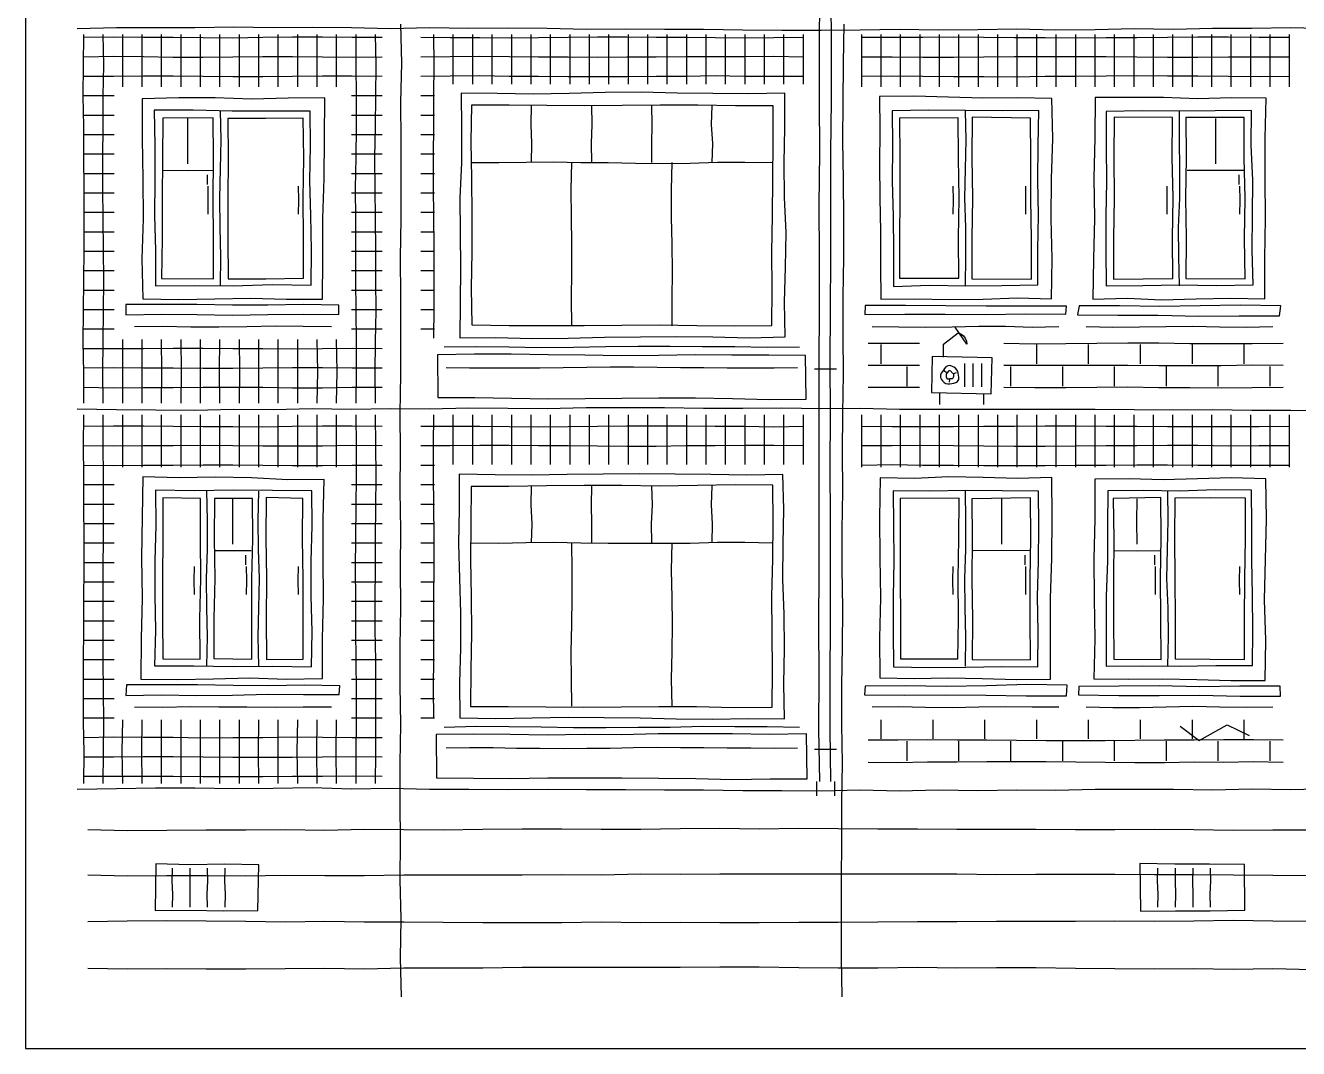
# Model space of a CAD drawing. Header units: millimetres. Extents: x 0 to 345, y 0 to 655.
# Drawn here: x 180 to 278.2, y 335 to 413.9 of the extents above; entities that cross this region are included whole.
import ezdxf

# ---------------------------------------------------------------- set-up
doc = ezdxf.new("R2010")
doc.units = ezdxf.units.MM
for name, color, linetype, true_color in [('01_KARKAS', 1, 'Continuous', 0xd62728), ('02_PROYOMY', 5, 'Continuous', 0x1f5fd6), ('03_BALKONY', 3, 'Continuous', 0x2ca02c), ('04_KLADKA', 32, 'Continuous', 0x8c5a2b), ('05_KONDICIONERY', 6, 'Continuous', 0xc512c5), ('06_VODOSTOK', 4, 'Continuous', 0x0f9aa0), ('07_TSEKOL', 30, 'Continuous', 0xe68a00)]:
    doc.layers.add(name, color=color, linetype=linetype, true_color=true_color)

msp = doc.modelspace()

# ---------------------------------------------------------------- linework, layer by layer
at = {"layer": '01_KARKAS'}
for points in [[(180, 416.509), (180, 413.491), (180, 410.472), (180, 407.453), (180, 404.434), (180, 401.415), (180, 398.396), (180, 395.377), (180, 392.358), (180, 389.34), (180, 386.321), (180, 383.302), (180, 380.283), (180, 377.264), (180, 374.245), (180, 371.226), (180, 368.208), (180, 365.189), (180, 362.17), (180, 359.151), (180, 356.132), (180, 353.113), (180, 350.094), (180, 347.075), (180, 344.057), (180, 341.038), (180, 338.019), (180, 335)], [(184, 413.667), (187.019, 413.75), (190.038, 413.757), (193.058, 413.765), (196.077, 413.804), (199.096, 413.748), (202.115, 413.766), (205.135, 413.752), (208.154, 413.687), (211.173, 413.758), (214.192, 413.689), (217.212, 413.726), (220.231, 413.701), (223.25, 413.629), (226.269, 413.642), (229.288, 413.633), (232.308, 413.626), (235.327, 413.571), (238.346, 413.555), (241.365, 413.55), (244.385, 413.563), (247.404, 413.621), (250.423, 413.571), (253.442, 413.599), (256.462, 413.641), (259.481, 413.57), (262.5, 413.606), (265.519, 413.675), (268.538, 413.633), (271.558, 413.69), (274.577, 413.707), (277.596, 413.742), (280.615, 413.671)], [(209, 339), (208.926, 342), (208.969, 345), (208.912, 348), (208.918, 351), (208.901, 354), (208.912, 357), (208.952, 360), (208.907, 363), (208.9, 366), (208.943, 369), (208.93, 372), (208.946, 375), (208.895, 378), (208.93, 381), (208.89, 384), (208.96, 387), (208.948, 390), (208.94, 393), (208.938, 396), (208.976, 399), (208.967, 402), (208.979, 405), (208.957, 408), (209.017, 411), (208.955, 414)], [(243, 339), (242.945, 342), (242.948, 345), (242.947, 348), (242.974, 351), (242.962, 354), (243.019, 357), (242.973, 360), (242.955, 363), (243.012, 366), (243.054, 369), (242.991, 372), (242.985, 375), (243.052, 378), (243.018, 381), (243.043, 384), (243.084, 387), (243.072, 390), (243.06, 393), (243.123, 396), (243.108, 399), (243.1, 402), (243.047, 405), (243.068, 408), (243.081, 411), (243.133, 414)], [(184, 384.333), (187.019, 384.302), (190.038, 384.27), (193.058, 384.245), (196.077, 384.327), (199.096, 384.293), (202.115, 384.362), (205.135, 384.319), (208.154, 384.379), (211.173, 384.346), (214.192, 384.408), (217.212, 384.383), (220.231, 384.374), (223.25, 384.456), (226.269, 384.449), (229.288, 384.438), (232.308, 384.405), (235.327, 384.404), (238.346, 384.411), (241.365, 384.366), (244.385, 384.397), (247.404, 384.326), (250.423, 384.315), (253.442, 384.312), (256.462, 384.316), (259.481, 384.309), (262.5, 384.306), (265.519, 384.279), (268.538, 384.254), (271.558, 384.288), (274.577, 384.249), (277.596, 384.242), (280.615, 384.215)], [(184, 355), (187.019, 355.069), (190.038, 355.119), (193.058, 355.104), (196.077, 355.064), (199.096, 355.093), (202.115, 355.125), (205.135, 355.032), (208.154, 355.076), (211.173, 355.004), (214.192, 355.001), (217.212, 354.971), (220.231, 354.999), (223.25, 354.991), (226.269, 354.981), (229.288, 354.955), (232.308, 354.943), (235.327, 354.893), (238.346, 354.893), (241.365, 354.875), (244.385, 354.956), (247.404, 354.87), (250.423, 354.948), (253.442, 354.909), (256.462, 354.965), (259.481, 354.936), (262.5, 354.999), (265.519, 354.994), (268.538, 355.013), (271.558, 354.959), (274.577, 355.037), (277.596, 354.989), (280.615, 355.06)], [(180, 335), (183, 335), (186, 335), (189, 335), (192, 335), (195, 335), (198, 335), (201, 335), (204, 335), (207, 335), (210, 335), (213, 335), (216, 335), (219, 335), (222, 335), (225, 335), (228, 335), (231, 335), (234, 335), (237, 335), (240, 335), (243, 335), (246, 335), (249, 335), (252, 335), (255, 335), (258, 335), (261, 335), (264, 335), (267, 335), (270, 335), (273, 335), (276, 335), (279, 335)]]:
    msp.add_lwpolyline(points, dxfattribs=at)
at = {"layer": '02_PROYOMY'}
for points in [[(189.011, 408.255), (188.99, 405.168), (189.057, 402.082), (189.09, 398.996), (188.979, 395.909), (189.058, 392.823)], [(203.083, 408.334), (200.269, 408.307), (197.455, 408.224), (194.64, 408.34), (191.825, 408.318), (189.011, 408.255)], [(202.901, 392.793), (202.939, 395.901), (202.924, 399.01), (203.045, 402.117), (203.065, 405.226), (203.083, 408.334)], [(259.172, 408.269), (256.51, 408.338), (253.846, 408.298), (251.184, 408.384), (248.522, 408.448), (245.859, 408.439)], [(245.859, 408.439), (245.898, 405.832), (245.864, 403.224), (245.886, 400.617), (245.959, 398.01), (245.937, 395.402), (245.969, 392.795)], [(259.141, 392.82), (259.179, 395.91), (259.105, 399), (259.134, 402.09), (259.241, 405.18), (259.172, 408.269)], [(262.497, 408.346), (262.472, 405.237), (262.394, 402.128), (262.45, 399.018), (262.385, 395.909), (262.327, 392.8)], [(275.68, 408.311), (273.044, 408.329), (270.407, 408.257), (267.77, 408.364), (265.134, 408.36), (262.497, 408.346)], [(275.587, 392.833), (275.599, 395.928), (275.654, 399.024), (275.615, 402.12), (275.603, 405.216), (275.68, 408.311)], [(201.946, 407.31), (198.94, 407.297), (195.934, 407.31), (192.929, 407.371), (189.924, 407.366)], [(189.924, 407.366), (189.968, 404.661), (189.974, 401.955), (189.952, 399.249), (190.027, 396.544), (190.021, 393.839)], [(190.592, 406.754), (190.567, 403.661), (190.538, 400.567), (190.555, 397.474), (190.5, 394.381)], [(194.484, 406.777), (190.592, 406.754)], [(192.52, 403.243), (192.529, 404.988), (192.52, 406.733)], [(194.515, 394.359), (194.51, 397.463), (194.486, 400.568), (194.515, 403.672), (194.484, 406.777)], [(195.04, 393.833), (195.066, 396.083), (195.022, 398.333), (194.996, 400.583), (195.033, 402.833), (195.105, 405.083), (195.04, 407.333)], [(195.62, 406.733), (195.637, 403.645), (195.6, 400.556), (195.617, 397.467), (195.625, 394.378)], [(201.43, 406.764), (198.525, 406.745), (195.62, 406.733)], [(201.447, 394.418), (201.452, 397.504), (201.407, 400.591), (201.468, 403.678), (201.43, 406.764)], [(202.043, 393.89), (202.062, 396.574), (202.004, 399.258), (201.937, 401.941), (201.995, 404.626), (201.946, 407.31)], [(246.848, 407.33), (246.865, 404.622), (246.841, 401.913), (246.925, 399.204), (246.943, 396.496), (246.959, 393.787)], [(258.161, 407.351), (255.333, 407.328), (252.504, 407.363), (249.676, 407.371), (246.848, 407.33)], [(247.421, 406.768), (247.431, 403.678), (247.428, 400.588), (247.4, 397.498), (247.422, 394.408)], [(251.945, 406.775), (247.421, 406.768)], [(251.999, 394.426), (251.966, 397.513), (252.014, 400.6), (251.96, 403.687), (251.945, 406.775)], [(252.5, 393.833), (252.533, 396.083), (252.521, 398.333), (252.442, 400.583), (252.5, 402.833), (252.545, 405.083), (252.5, 407.333)], [(253.011, 406.832), (252.997, 403.716), (253.042, 400.599), (252.982, 397.483), (252.993, 394.366)], [(257.523, 406.761), (253.011, 406.832)], [(257.603, 394.33), (257.602, 397.438), (257.532, 400.545), (257.545, 403.653), (257.523, 406.761)], [(258.079, 393.911), (258.09, 396.599), (258.136, 399.287), (258.092, 401.975), (258.106, 404.663), (258.161, 407.351)], [(263.34, 407.274), (263.354, 404.587), (263.39, 401.9), (263.337, 399.213), (263.33, 396.526), (263.347, 393.839)], [(274.565, 407.363), (271.759, 407.327), (268.953, 407.304), (266.146, 407.336), (263.34, 407.274)], [(263.974, 406.839), (263.946, 403.716), (263.971, 400.592), (263.928, 397.468), (263.915, 394.344)], [(268.477, 406.821), (263.974, 406.839)], [(268.492, 394.404), (268.481, 397.508), (268.523, 400.613), (268.442, 403.717), (268.477, 406.821)], [(269, 393.833), (268.962, 396.083), (268.933, 398.333), (269.025, 400.583), (269.034, 402.833), (269.002, 405.083), (269, 407.333)], [(269.497, 406.819), (269.517, 403.71), (269.466, 400.601), (269.535, 397.492), (269.499, 394.383)], [(273.998, 406.816), (269.497, 406.819)], [(271.8, 403.243), (271.8, 404.988), (271.8, 406.733)], [(274.075, 394.358), (274.032, 397.473), (274.079, 400.588), (274.006, 403.702), (273.998, 406.816)], [(274.68, 393.905), (274.607, 396.596), (274.637, 399.288), (274.652, 401.98), (274.546, 404.671), (274.565, 407.363)], [(190.6, 402.743), (192.52, 402.736), (194.44, 402.743)], [(269.6, 402.743), (271.8, 402.74), (274, 402.743)], [(194.04, 401.643), (194.04, 402.393)], [(273.6, 401.643), (273.6, 402.393)], [(194.09, 399.343), (194.102, 400.428), (194.09, 401.513)], [(201.05, 399.343), (201.072, 400.428), (201.05, 401.513)], [(251.55, 399.343), (251.587, 400.428), (251.55, 401.513)], [(257.15, 399.343), (257.148, 400.428), (257.15, 401.513)], [(268.05, 399.343), (268.053, 400.428), (268.05, 401.513)], [(273.65, 399.343), (273.678, 400.428), (273.65, 401.513)], [(190.021, 393.839), (193.027, 393.852), (196.032, 393.82), (199.037, 393.924), (202.043, 393.89)], [(190.5, 394.381), (194.515, 394.359)], [(195.625, 394.378), (198.536, 394.369), (201.447, 394.418)], [(246.959, 393.787), (249.739, 393.869), (252.519, 393.83), (255.3, 393.846), (258.079, 393.911)], [(247.422, 394.408), (251.999, 394.426)], [(252.993, 394.366), (257.603, 394.33)], [(263.347, 393.839), (266.18, 393.856), (269.013, 393.91), (271.847, 393.864), (274.68, 393.905)], [(263.915, 394.344), (268.492, 394.404)], [(269.499, 394.383), (274.075, 394.358)], [(189.058, 392.823), (191.826, 392.774), (194.595, 392.815), (197.364, 392.885), (200.132, 392.796), (202.901, 392.793)], [(245.969, 392.795), (248.604, 392.824), (251.238, 392.771), (253.872, 392.791), (256.506, 392.893), (259.141, 392.82)], [(262.327, 392.8), (264.979, 392.869), (267.631, 392.756), (270.283, 392.816), (272.935, 392.877), (275.587, 392.833)], [(187.744, 392.383), (187.741, 391.601)], [(204.172, 392.348), (201.434, 392.383), (198.696, 392.337), (195.958, 392.329), (193.22, 392.382), (190.482, 392.394), (187.744, 392.383)], [(204.178, 391.615), (204.172, 392.348)], [(244.761, 392.299), (244.73, 391.621)], [(260.305, 392.268), (257.196, 392.272), (254.087, 392.256), (250.978, 392.294), (247.869, 392.31), (244.761, 392.299)], [(260.253, 391.64), (260.305, 392.268)], [(261.27, 392.283), (261.135, 391.579)], [(276.824, 392.291), (273.713, 392.33), (270.602, 392.293), (267.491, 392.24), (264.381, 392.284), (261.27, 392.283)], [(276.733, 391.522), (276.824, 392.291)], [(187.741, 391.601), (190.481, 391.642), (193.22, 391.627), (195.96, 391.566), (198.699, 391.609), (201.439, 391.636), (204.178, 391.615)], [(244.73, 391.621), (247.834, 391.642), (250.939, 391.63), (254.043, 391.615), (257.148, 391.667), (260.253, 391.64)], [(261.135, 391.579), (264.255, 391.568), (267.374, 391.576), (270.494, 391.501), (273.614, 391.515), (276.733, 391.522)], [(188.4, 390.683), (190.571, 390.728), (192.743, 390.663), (194.914, 390.659), (197.086, 390.698), (199.257, 390.739), (201.429, 390.708), (203.6, 390.683)], [(245.3, 390.683), (247.357, 390.667), (249.414, 390.638), (251.471, 390.662), (253.529, 390.716), (255.586, 390.717), (257.643, 390.652), (259.7, 390.683)], [(261.8, 390.683), (263.857, 390.635), (265.914, 390.666), (267.971, 390.695), (270.029, 390.707), (272.086, 390.667), (274.143, 390.648), (276.2, 390.683)], [(189.054, 379.098), (189.012, 375.979), (188.946, 372.86), (189.006, 369.739), (188.935, 366.621), (188.89, 363.501)], [(203.028, 378.902), (200.232, 378.861), (197.439, 379.019), (194.644, 379.067), (191.848, 379.025), (189.054, 379.098)], [(259.169, 379.055), (256.518, 378.979), (253.866, 379.05), (251.215, 379.093), (248.564, 378.973), (245.912, 379.006)], [(259.064, 363.5), (259.061, 366.611), (259.048, 369.722), (259.172, 372.833), (259.176, 375.944), (259.169, 379.055)], [(275.668, 378.953), (273.03, 379.016), (270.393, 378.936), (267.756, 378.857), (265.118, 378.939), (262.481, 378.923)], [(190.034, 378.062), (190.054, 375.355), (189.966, 372.648), (189.981, 369.942), (190.024, 367.235), (189.956, 364.528)], [(202.075, 378.027), (199.065, 378.041), (196.055, 378.061), (193.044, 378.019), (190.034, 378.062)], [(202.908, 363.535), (202.919, 366.609), (202.998, 369.682), (202.974, 372.755), (202.957, 375.829), (203.028, 378.902)], [(245.912, 379.006), (245.868, 375.922), (245.899, 372.839), (245.938, 369.755), (245.881, 366.672), (245.907, 363.588)], [(262.481, 378.923), (262.476, 375.842), (262.41, 372.762), (262.424, 369.681), (262.485, 366.6), (262.412, 363.52)], [(274.559, 378.08), (271.789, 378.083), (269.018, 378), (266.248, 378.053), (263.477, 378.018)], [(274.649, 364.554), (274.659, 367.26), (274.65, 369.965), (274.575, 372.669), (274.582, 375.375), (274.559, 378.08)], [(275.621, 363.393), (275.673, 366.505), (275.576, 369.617), (275.643, 372.729), (275.727, 375.841), (275.668, 378.953)], [(190.591, 377.488), (190.603, 374.383), (190.578, 371.277), (190.56, 368.172), (190.586, 365.066)], [(193.499, 377.426), (190.591, 377.488)], [(193.479, 365.045), (193.459, 368.14), (193.528, 371.235), (193.495, 374.331), (193.499, 377.426)], [(194, 364.5), (194.048, 366.75), (193.981, 369), (193.962, 371.25), (194.029, 373.5), (194.041, 375.75), (194, 378)], [(194.576, 377.418), (194.543, 374.337), (194.595, 371.256), (194.525, 368.175), (194.536, 365.094)], [(197.499, 377.417), (194.576, 377.418)], [(196, 373.91), (195.984, 375.655), (196, 377.4)], [(197.469, 365.029), (197.471, 368.126), (197.465, 371.223), (197.533, 374.32), (197.499, 377.417)], [(198, 364.5), (197.939, 366.75), (198.004, 369), (198.061, 371.25), (197.979, 373.5), (197.936, 375.75), (198, 378)], [(198.57, 377.493), (198.551, 374.368), (198.59, 371.244), (198.577, 368.119), (198.588, 364.994)], [(201.398, 377.413), (198.57, 377.493)], [(201.415, 365.044), (201.418, 368.137), (201.422, 371.229), (201.379, 374.321), (201.398, 377.413)], [(202.069, 364.452), (202.124, 367.167), (202.047, 369.882), (202.037, 372.597), (202.109, 375.312), (202.075, 378.027)], [(246.917, 378.023), (246.938, 375.305), (246.982, 372.587), (246.916, 369.868), (246.923, 367.15), (246.956, 364.431)], [(258.13, 377.997), (255.327, 378.012), (252.524, 378.029), (249.72, 377.987), (246.917, 378.023)], [(252.002, 377.441), (247.452, 377.436)], [(247.452, 377.436), (247.455, 374.342), (247.461, 371.248), (247.493, 368.153), (247.484, 365.059)], [(251.914, 365.047), (251.958, 368.146), (251.936, 371.244), (251.995, 374.343), (252.002, 377.441)], [(252.5, 364.5), (252.537, 366.75), (252.466, 369), (252.439, 371.25), (252.539, 373.5), (252.538, 375.75), (252.5, 378)], [(252.999, 377.393), (253.021, 374.295), (252.979, 371.196), (253.032, 368.098), (253.017, 364.999)], [(257.506, 377.484), (252.999, 377.393)], [(255.3, 373.91), (255.311, 375.655), (255.3, 377.4)], [(257.524, 364.99), (257.503, 368.114), (257.503, 371.237), (257.547, 374.361), (257.506, 377.484)], [(258.082, 364.433), (258.105, 367.146), (258.068, 369.858), (258.146, 372.571), (258.158, 375.284), (258.13, 377.997)], [(263.477, 378.018), (263.465, 375.311), (263.444, 372.606), (263.357, 369.9), (263.355, 367.194), (263.34, 364.488)], [(267.569, 377.505), (263.898, 377.422)], [(263.898, 377.422), (263.932, 374.322), (263.915, 371.221), (263.911, 368.121), (263.935, 365.02)], [(265.752, 373.91), (265.73, 375.655), (265.752, 377.4)], [(267.592, 365.012), (267.577, 368.135), (267.554, 371.258), (267.597, 374.381), (267.569, 377.505)], [(268.104, 364.5), (268.157, 366.75), (268.126, 369), (268.042, 371.25), (268.072, 373.5), (268.134, 375.75), (268.104, 378)], [(268.651, 377.463), (268.625, 374.363), (268.659, 371.263), (268.667, 368.164), (268.671, 365.064)], [(274.089, 377.457), (271.37, 377.468), (268.651, 377.463)], [(274.033, 365.008), (274.024, 368.121), (274.036, 371.233), (274.104, 374.345), (274.089, 377.457)], [(194.6, 373.41), (197.4, 373.41)], [(253.1, 373.41), (255.3, 373.442), (257.5, 373.41)], [(264, 373.41), (265.752, 373.4), (267.504, 373.41)], [(193.05, 370.01), (193.021, 371.095), (193.05, 372.18)], [(197, 372.31), (197, 373.06)], [(197.05, 370.01), (197.081, 371.095), (197.05, 372.18)], [(201.05, 370.01), (201.036, 371.095), (201.05, 372.18)], [(251.55, 370.01), (251.516, 371.095), (251.55, 372.18)], [(257.1, 372.31), (257.1, 373.06)], [(257.15, 370.01), (257.163, 371.095), (257.15, 372.18)], [(267.104, 372.31), (267.104, 373.06)], [(267.154, 370.01), (267.156, 371.095), (267.154, 372.18)], [(273.65, 370.01), (273.634, 371.095), (273.65, 372.18)], [(189.956, 364.528), (192.984, 364.53), (196.012, 364.471), (199.041, 364.5), (202.069, 364.452)], [(190.586, 365.066), (193.479, 365.045)], [(194.536, 365.094), (197.469, 365.029)], [(198.588, 364.994), (201.415, 365.044)], [(246.956, 364.431), (249.737, 364.399), (252.519, 364.427), (255.3, 364.454), (258.082, 364.433)], [(247.484, 365.059), (251.914, 365.047)], [(253.017, 364.999), (257.524, 364.99)], [(263.34, 364.488), (266.168, 364.524), (268.995, 364.482), (271.822, 364.55), (274.649, 364.554)], [(263.935, 365.02), (267.592, 365.012)], [(268.671, 365.064), (271.352, 365.023), (274.033, 365.008)], [(188.89, 363.501), (191.694, 363.452), (194.497, 363.522), (197.301, 363.582), (200.105, 363.488), (202.908, 363.535)], [(245.907, 363.588), (248.538, 363.539), (251.17, 363.599), (253.801, 363.548), (256.432, 363.453), (259.064, 363.5)], [(262.412, 363.52), (265.053, 363.478), (267.696, 363.522), (270.338, 363.461), (272.979, 363.383), (275.621, 363.393)], [(187.794, 363.046), (187.733, 362.242)], [(187.733, 362.242), (190.475, 362.276), (193.218, 362.228), (195.96, 362.257), (198.702, 362.338), (201.444, 362.296), (204.187, 362.316)], [(204.242, 362.986), (201.501, 363.015), (198.76, 362.974), (196.018, 363.006), (193.277, 363.054), (190.536, 363.043), (187.794, 363.046)], [(204.187, 362.316), (204.242, 362.986)], [(244.768, 362.941), (244.707, 362.269)], [(260.348, 363.039), (257.232, 363.07), (254.116, 362.979), (251, 362.935), (247.884, 362.982), (244.768, 362.941)], [(260.297, 362.215), (260.348, 363.039)], [(261.24, 362.932), (261.223, 362.276)], [(276.76, 362.95), (273.656, 362.945), (270.552, 362.893), (267.448, 362.965), (264.344, 362.949), (261.24, 362.932)], [(276.788, 362.183), (276.76, 362.95)], [(188.4, 361.35), (190.571, 361.326), (192.743, 361.369), (194.914, 361.368), (197.086, 361.353), (199.257, 361.33), (201.429, 361.35), (203.6, 361.35)], [(244.707, 362.269), (247.825, 362.244), (250.943, 362.28), (254.061, 362.262), (257.179, 362.209), (260.297, 362.215)], [(245.3, 361.35), (247.357, 361.384), (249.414, 361.336), (251.471, 361.313), (253.529, 361.362), (255.586, 361.383), (257.643, 361.356), (259.7, 361.35)], [(261.223, 362.276), (264.336, 362.242), (267.449, 362.218), (270.562, 362.261), (273.675, 362.188), (276.788, 362.183)], [(261.8, 361.35), (263.857, 361.306), (265.914, 361.314), (267.971, 361.345), (270.029, 361.396), (272.086, 361.346), (274.143, 361.318), (276.2, 361.35)]]:
    msp.add_lwpolyline(points, dxfattribs=at)
at = {"layer": '03_BALKONY'}
for points in [[(213.608, 408.691), (213.63, 405.996), (213.619, 403.302), (213.5, 400.607), (213.526, 397.912), (213.548, 395.217), (213.533, 392.522), (213.495, 389.828)], [(238.576, 408.691), (235.802, 408.625), (233.028, 408.656), (230.253, 408.686), (227.479, 408.765), (224.705, 408.747), (221.931, 408.671), (219.157, 408.617), (216.382, 408.662), (213.608, 408.691)], [(238.6, 389.888), (238.555, 392.574), (238.63, 395.26), (238.668, 397.947), (238.552, 400.633), (238.514, 403.319), (238.578, 406.005), (238.576, 408.691)], [(214.403, 407.773), (214.355, 404.945), (214.401, 402.118), (214.433, 399.29), (214.437, 396.462), (214.384, 393.635), (214.423, 390.807)], [(237.664, 407.702), (234.756, 407.704), (231.849, 407.754), (228.941, 407.76), (226.034, 407.749), (223.126, 407.712), (220.218, 407.729), (217.311, 407.766), (214.403, 407.773)], [(219.04, 403.333), (219.068, 404.8), (219.015, 406.267), (219.04, 407.733)], [(223.68, 403.333), (223.664, 404.8), (223.706, 406.267), (223.68, 407.733)], [(228.32, 403.333), (228.304, 404.8), (228.334, 406.267), (228.32, 407.733)], [(232.96, 403.333), (233.014, 404.8), (232.905, 406.267), (232.96, 407.733)], [(237.567, 390.781), (237.604, 393.601), (237.578, 396.422), (237.612, 399.241), (237.651, 402.061), (237.66, 404.881), (237.664, 407.702)], [(214.4, 403.333), (216.509, 403.344), (218.618, 403.376), (220.727, 403.396), (222.836, 403.348), (224.945, 403.344), (227.055, 403.287), (229.164, 403.27), (231.273, 403.299), (233.382, 403.354), (235.491, 403.359), (237.6, 403.333)], [(222.133, 390.733), (222.109, 392.833), (222.129, 394.933), (222.151, 397.033), (222.105, 399.133), (222.094, 401.233), (222.133, 403.333)], [(229.867, 390.733), (229.867, 392.833), (229.905, 394.933), (229.888, 397.033), (229.836, 399.133), (229.839, 401.233), (229.867, 403.333)], [(214.423, 390.807), (217.316, 390.767), (220.209, 390.767), (223.102, 390.775), (225.995, 390.806), (228.888, 390.821), (231.781, 390.764), (234.674, 390.733), (237.567, 390.781)], [(213.495, 389.828), (216.285, 389.855), (219.074, 389.777), (221.864, 389.796), (224.653, 389.858), (227.442, 389.904), (230.232, 389.917), (233.021, 389.886), (235.811, 389.818), (238.6, 389.888)], [(212.3, 389.133), (214.791, 389.149), (217.282, 389.119), (219.773, 389.064), (222.264, 389.108), (224.755, 389.136), (227.245, 389.164), (229.736, 389.181), (232.227, 389.159), (234.718, 389.138), (237.209, 389.096), (239.7, 389.133)], [(240.166, 388.455), (237.328, 388.485), (234.491, 388.491), (231.653, 388.498), (228.816, 388.443), (225.978, 388.436), (223.141, 388.479), (220.303, 388.51), (217.466, 388.561), (214.628, 388.554), (211.791, 388.514)], [(211.791, 388.514), (211.812, 385.204)], [(240.207, 385.096), (240.166, 388.455)], [(212.45, 387.533), (214.257, 387.512), (216.063, 387.491), (217.87, 387.503), (219.677, 387.496), (221.483, 387.525), (223.29, 387.556), (225.097, 387.586), (226.903, 387.585), (228.71, 387.56), (230.517, 387.53), (232.323, 387.519), (234.13, 387.493), (235.937, 387.499), (237.743, 387.506), (239.55, 387.533)], [(211.812, 385.204), (214.652, 385.216), (217.491, 385.154), (220.33, 385.105), (223.17, 385.139), (226.009, 385.164), (228.849, 385.18), (231.688, 385.18), (234.528, 385.135), (237.367, 385.057), (240.207, 385.096)], [(213.461, 379.299), (213.441, 376.617), (213.395, 373.934), (213.473, 371.251), (213.556, 368.569), (213.541, 365.886), (213.48, 363.203), (213.508, 360.52)], [(238.417, 379.281), (235.644, 379.218), (232.871, 379.268), (230.098, 379.305), (227.326, 379.339), (224.552, 379.297), (221.779, 379.284), (219.006, 379.225), (216.233, 379.239), (213.461, 379.299)], [(238.534, 360.442), (238.499, 363.134), (238.535, 365.825), (238.51, 368.516), (238.416, 371.207), (238.436, 373.899), (238.488, 376.59), (238.417, 379.281)], [(214.366, 378.362), (214.344, 375.532), (214.319, 372.702), (214.37, 369.873), (214.39, 367.043), (214.341, 364.213), (214.32, 361.384)], [(237.639, 378.463), (234.73, 378.473), (231.821, 378.429), (228.912, 378.372), (226.003, 378.419), (223.093, 378.421), (220.184, 378.413), (217.275, 378.36), (214.366, 378.362)], [(219.04, 374), (219.073, 375.467), (219.013, 376.933), (219.04, 378.4)], [(223.68, 374), (223.69, 375.467), (223.668, 376.933), (223.68, 378.4)], [(228.32, 374), (228.284, 375.467), (228.35, 376.933), (228.32, 378.4)], [(232.96, 374), (232.978, 375.467), (232.913, 376.933), (232.96, 378.4)], [(237.58, 361.321), (237.615, 364.178), (237.588, 367.035), (237.575, 369.892), (237.637, 372.749), (237.681, 375.606), (237.639, 378.463)], [(214.4, 374), (216.509, 373.991), (218.618, 374.039), (220.727, 374.046), (222.836, 374.011), (224.945, 373.969), (227.055, 373.971), (229.164, 373.972), (231.273, 373.985), (233.382, 374.047), (235.491, 374.057), (237.6, 374)], [(222.133, 361.4), (222.124, 363.5), (222.096, 365.6), (222.134, 367.7), (222.173, 369.8), (222.171, 371.9), (222.133, 374)], [(229.867, 361.4), (229.821, 363.5), (229.887, 365.6), (229.899, 367.7), (229.868, 369.8), (229.819, 371.9), (229.867, 374)], [(214.32, 361.384), (217.228, 361.379), (220.135, 361.362), (223.043, 361.318), (225.95, 361.357), (228.858, 361.393), (231.765, 361.374), (234.673, 361.315), (237.58, 361.321)], [(213.508, 360.52), (216.289, 360.457), (219.069, 360.507), (221.85, 360.552), (224.631, 360.543), (227.412, 360.499), (230.192, 360.419), (232.973, 360.393), (235.754, 360.449), (238.534, 360.442)], [(212.3, 359.8), (214.791, 359.864), (217.282, 359.831), (219.773, 359.824), (222.264, 359.772), (224.755, 359.773), (227.245, 359.776), (229.736, 359.796), (232.227, 359.855), (234.718, 359.85), (237.209, 359.843), (239.7, 359.8)], [(240.234, 359.262), (237.377, 359.215), (234.52, 359.278), (231.663, 359.273), (228.806, 359.278), (225.949, 359.209), (223.092, 359.216), (220.235, 359.18), (217.378, 359.217), (214.521, 359.246), (211.664, 359.219)], [(211.664, 359.219), (211.702, 355.878)], [(240.288, 355.813), (240.234, 359.262)], [(212.45, 358.2), (214.257, 358.214), (216.063, 358.213), (217.87, 358.169), (219.677, 358.16), (221.483, 358.151), (223.29, 358.156), (225.097, 358.178), (226.903, 358.207), (228.71, 358.243), (230.517, 358.225), (232.323, 358.209), (234.13, 358.196), (235.937, 358.187), (237.743, 358.172), (239.55, 358.2)], [(211.702, 355.878), (214.561, 355.846), (217.419, 355.835), (220.278, 355.883), (223.136, 355.891), (225.995, 355.871), (228.854, 355.852), (231.712, 355.828), (234.57, 355.753), (237.429, 355.812), (240.288, 355.813)]]:
    msp.add_lwpolyline(points, dxfattribs=at)
at = {"layer": '04_KLADKA'}
for points in [[(184.5, 384.783), (184.498, 387.153), (184.458, 389.522), (184.474, 391.892), (184.494, 394.261), (184.519, 396.631), (184.52, 399), (184.528, 401.369), (184.498, 403.739), (184.499, 406.108), (184.456, 408.478), (184.487, 410.847), (184.5, 413.217)], [(184.5, 413), (186.8, 413.038), (189.1, 413.002), (191.4, 413), (193.7, 412.98), (196, 412.968), (198.3, 413.002), (200.6, 413.035), (202.9, 413.036), (205.2, 413), (207.5, 413)], [(186, 384.783), (185.974, 387.153), (185.991, 389.522), (186.022, 391.892), (186.04, 394.261), (186.018, 396.631), (185.988, 399), (185.961, 401.369), (185.964, 403.739), (185.981, 406.108), (186.001, 408.478), (186.038, 410.847), (186, 413.217)], [(187.5, 409.183), (187.5, 413.217)], [(189, 409.183), (189, 413.217)], [(190.5, 409.183), (190.5, 413.217)], [(192, 409.183), (192, 413.217)], [(193.5, 409.183), (193.5, 413.217)], [(195, 409.183), (195, 413.217)], [(196.5, 409.183), (196.5, 413.217)], [(198, 409.183), (198, 413.217)], [(199.5, 409.183), (199.5, 413.217)], [(201, 409.183), (201, 413.217)], [(202.5, 409.183), (202.5, 413.217)], [(204, 409.183), (204, 413.217)], [(205.5, 384.783), (205.53, 387.153), (205.528, 389.522), (205.516, 391.892), (205.487, 394.261), (205.493, 396.631), (205.475, 399), (205.466, 401.369), (205.497, 403.739), (205.528, 406.108), (205.527, 408.478), (205.518, 410.847), (205.5, 413.217)], [(207, 384.783), (206.976, 387.153), (207.006, 389.522), (207.038, 391.892), (207.029, 394.261), (207.019, 396.631), (206.995, 399), (206.962, 401.369), (206.959, 403.739), (207, 406.108), (207.012, 408.478), (207.038, 410.847), (207, 413.217)], [(210.5, 413), (212.769, 412.99), (215.038, 412.982), (217.308, 412.968), (219.577, 412.979), (221.846, 413.017), (224.115, 413.032), (226.385, 413.041), (228.654, 413.011), (230.923, 413.008), (233.192, 412.992), (235.462, 412.967), (237.731, 412.977), (240, 413)], [(211.5, 389.783), (211.516, 392.127), (211.513, 394.47), (211.521, 396.813), (211.496, 399.157), (211.469, 401.5), (211.482, 403.843), (211.491, 406.187), (211.507, 408.53), (211.532, 410.873), (211.5, 413.217)], [(213, 409.383), (213, 413.217)], [(214.5, 409.383), (214.5, 413.217)], [(216, 409.383), (216, 413.217)], [(217.5, 409.383), (217.5, 413.217)], [(219, 409.383), (219, 413.217)], [(220.5, 409.383), (220.5, 413.217)], [(222, 409.383), (222, 413.217)], [(223.5, 409.383), (223.5, 413.217)], [(225, 409.383), (225, 413.217)], [(226.5, 409.383), (226.5, 413.217)], [(228, 409.383), (228, 413.217)], [(229.5, 409.383), (229.5, 413.217)], [(231, 409.383), (231, 413.217)], [(232.5, 409.383), (232.5, 413.217)], [(234, 409.383), (234, 413.217)], [(235.5, 409.383), (235.5, 413.217)], [(237, 409.383), (237, 413.217)], [(238.5, 409.383), (238.5, 413.217)], [(240, 409.383), (240, 413.217)], [(244.5, 409.183), (244.5, 413.217)], [(244.5, 413), (246.857, 413.015), (249.214, 413.015), (251.571, 413.035), (253.929, 413.01), (256.286, 412.994), (258.643, 412.99), (261, 412.967), (263.357, 412.986), (265.714, 412.994), (268.071, 412.999), (270.429, 413.039), (272.786, 413.039), (275.143, 413.02), (277.5, 413)], [(246, 409.183), (246, 413.217)], [(247.5, 409.183), (247.5, 413.217)], [(249, 409.183), (249, 413.217)], [(250.5, 409.183), (250.5, 413.217)], [(252, 409.183), (252, 413.217)], [(253.5, 409.183), (253.5, 413.217)], [(255, 409.183), (255, 413.217)], [(256.5, 409.183), (256.5, 413.217)], [(258, 409.183), (258, 413.217)], [(259.5, 409.183), (259.5, 413.217)], [(261, 409.183), (261, 413.217)], [(262.5, 409.183), (262.5, 413.217)], [(264, 409.183), (264, 413.217)], [(265.5, 409.183), (265.5, 413.217)], [(267, 409.183), (267, 413.217)], [(268.5, 409.183), (268.5, 413.217)], [(270, 409.183), (270, 413.217)], [(271.5, 409.183), (271.5, 413.217)], [(273, 409.183), (273, 413.217)], [(274.5, 409.183), (274.5, 413.217)], [(276, 409.183), (276, 413.217)], [(277.5, 409.183), (277.5, 413.217)], [(184.5, 411.5), (186.8, 411.536), (189.1, 411.507), (191.4, 411.475), (193.7, 411.459), (196, 411.493), (198.3, 411.515), (200.6, 411.528), (202.9, 411.501), (205.2, 411.476), (207.5, 411.5)], [(210.5, 411.5), (212.769, 411.527), (215.038, 411.539), (217.308, 411.527), (219.577, 411.502), (221.846, 411.479), (224.115, 411.461), (226.385, 411.483), (228.654, 411.488), (230.923, 411.512), (233.192, 411.511), (235.462, 411.515), (237.731, 411.534), (240, 411.5)], [(244.5, 411.5), (246.857, 411.489), (249.214, 411.457), (251.571, 411.476), (253.929, 411.486), (256.286, 411.514), (258.643, 411.521), (261, 411.517), (263.357, 411.523), (265.714, 411.486), (268.071, 411.466), (270.429, 411.459), (272.786, 411.49), (275.143, 411.481), (277.5, 411.5)], [(184.5, 410), (186.8, 410.003), (189.1, 410.026), (191.4, 410.017), (193.7, 410.004), (196, 409.977), (198.3, 409.985), (200.6, 409.994), (202.9, 410.018), (205.2, 410.037), (207.5, 410)], [(210.5, 410), (212.769, 410.024), (215.038, 410.041), (217.308, 410.01), (219.577, 409.989), (221.846, 409.984), (224.115, 409.971), (226.385, 409.983), (228.654, 410.006), (230.923, 410.005), (233.192, 410.043), (235.462, 410.012), (237.731, 410.01), (240, 410)], [(244.5, 410), (246.857, 410.015), (249.214, 409.993), (251.571, 409.985), (253.929, 409.984), (256.286, 409.959), (258.643, 409.997), (261, 410), (263.357, 410.02), (265.714, 410.043), (268.071, 410.018), (270.429, 410.02), (272.786, 409.992), (275.143, 409.969), (277.5, 410)], [(184.5, 408.5), (186.85, 408.5)], [(205.15, 408.5), (207.5, 408.5)], [(210.5, 408.5), (211.55, 408.5)], [(184.5, 407), (186.85, 407)], [(205.15, 407), (207.5, 407)], [(210.5, 407), (211.55, 407)], [(184.5, 405.5), (186.85, 405.5)], [(205.15, 405.5), (207.5, 405.5)], [(210.5, 405.5), (211.55, 405.5)], [(184.5, 404), (186.85, 404)], [(205.15, 404), (207.5, 404)], [(210.5, 404), (211.55, 404)], [(184.5, 402.5), (186.85, 402.5)], [(205.15, 402.5), (207.5, 402.5)], [(210.5, 402.5), (211.55, 402.5)], [(184.5, 401), (186.85, 401)], [(205.15, 401), (207.5, 401)], [(210.5, 401), (211.55, 401)], [(184.5, 399.5), (186.85, 399.5)], [(205.15, 399.5), (207.5, 399.5)], [(210.5, 399.5), (211.55, 399.5)], [(184.5, 398), (186.85, 398)], [(205.15, 398), (207.5, 398)], [(210.5, 398), (211.55, 398)], [(184.5, 396.5), (186.85, 396.5)], [(205.15, 396.5), (207.5, 396.5)], [(210.5, 396.5), (211.55, 396.5)], [(184.5, 395), (186.85, 395)], [(205.15, 395), (207.5, 395)], [(210.5, 395), (211.55, 395)], [(184.5, 393.5), (186.85, 393.5)], [(205.15, 393.5), (207.5, 393.5)], [(210.5, 393.5), (211.55, 393.5)], [(184.5, 392), (186.85, 392)], [(205.15, 392), (207.5, 392)], [(210.5, 392), (211.55, 392)], [(184.5, 390.5), (186.85, 390.5)], [(205.15, 390.5), (207.5, 390.5)], [(210.5, 390.5), (211.55, 390.5)], [(184.5, 389), (186.8, 388.997), (189.1, 389.004), (191.4, 389.013), (193.7, 389.03), (196, 388.987), (198.3, 388.989), (200.6, 388.957), (202.9, 389.006), (205.2, 389.008), (207.5, 389)], [(187.5, 384.783), (187.521, 387.233), (187.5, 389.683)], [(189, 384.783), (189.002, 387.233), (189, 389.683)], [(190.5, 384.783), (190.53, 387.233), (190.5, 389.683)], [(192, 384.783), (192.037, 387.233), (192, 389.683)], [(193.5, 384.783), (193.506, 387.233), (193.5, 389.683)], [(195, 384.783), (194.972, 387.233), (195, 389.683)], [(196.5, 384.783), (196.543, 387.233), (196.5, 389.683)], [(198, 384.783), (197.991, 387.233), (198, 389.683)], [(199.5, 384.783), (199.478, 387.233), (199.5, 389.683)], [(201, 384.783), (200.998, 387.233), (201, 389.683)], [(202.5, 384.783), (202.539, 387.233), (202.5, 389.683)], [(204, 384.783), (204.039, 387.233), (204, 389.683)], [(245, 389.4), (248.95, 389.4)], [(246, 387.8), (246, 389.3)], [(255.45, 389.4), (257.844, 389.364), (260.239, 389.387), (262.633, 389.418), (265.028, 389.427), (267.422, 389.44), (269.817, 389.389), (272.211, 389.385), (274.606, 389.391), (277, 389.4)], [(258, 387.8), (258, 389.3)], [(262, 387.8), (262, 389.3)], [(266, 387.8), (266, 389.3)], [(270, 387.8), (270, 389.3)], [(274, 387.8), (274, 389.3)], [(184.5, 387.5), (186.8, 387.534), (189.1, 387.508), (191.4, 387.494), (193.7, 387.488), (196, 387.48), (198.3, 387.494), (200.6, 387.527), (202.9, 387.539), (205.2, 387.512), (207.5, 387.5)], [(245, 387.7), (248.95, 387.7)], [(248, 386.1), (248, 387.6)], [(255.45, 387.7), (257.844, 387.703), (260.239, 387.704), (262.633, 387.721), (265.028, 387.7), (267.422, 387.678), (269.817, 387.676), (272.211, 387.674), (274.606, 387.73), (277, 387.7)], [(256, 386.1), (256, 387.6)], [(260, 386.1), (260, 387.6)], [(264, 386.1), (264, 387.6)], [(268, 386.1), (268, 387.6)], [(272, 386.1), (272, 387.6)], [(276, 386.1), (276, 387.6)], [(184.5, 386), (186.8, 385.96), (189.1, 385.996), (191.4, 385.999), (193.7, 386.018), (196, 386.017), (198.3, 386.006), (200.6, 385.964), (202.9, 385.965), (205.2, 386), (207.5, 386)], [(245, 386), (248.95, 386)], [(255.45, 386), (257.844, 385.974), (260.239, 385.974), (262.633, 386.011), (265.028, 386.04), (267.422, 385.998), (269.817, 385.978), (272.211, 385.961), (274.606, 385.976), (277, 386)], [(184.5, 355.45), (184.526, 357.819), (184.489, 360.189), (184.488, 362.558), (184.478, 364.928), (184.496, 367.297), (184.51, 369.667), (184.538, 372.036), (184.522, 374.406), (184.505, 376.775), (184.493, 379.144), (184.469, 381.514), (184.5, 383.883)], [(184.5, 383), (186.8, 383.032), (189.1, 383.026), (191.4, 383.016), (193.7, 382.985), (196, 382.969), (198.3, 382.964), (200.6, 383.001), (202.9, 383.023), (205.2, 383.025), (207.5, 383)], [(186, 355.45), (186.022, 357.819), (186.037, 360.189), (186.016, 362.558), (185.998, 364.928), (185.982, 367.297), (185.983, 369.667), (185.994, 372.036), (186.01, 374.406), (186.017, 376.775), (186.029, 379.144), (185.996, 381.514), (186, 383.883)], [(187.5, 379.85), (187.5, 383.883)], [(189, 379.85), (189, 383.883)], [(190.5, 379.85), (190.5, 383.883)], [(192, 379.85), (192, 383.883)], [(193.5, 379.85), (193.5, 383.883)], [(195, 379.85), (195, 383.883)], [(196.5, 379.85), (196.5, 383.883)], [(198, 379.85), (198, 383.883)], [(199.5, 379.85), (199.5, 383.883)], [(201, 379.85), (201, 383.883)], [(202.5, 379.85), (202.5, 383.883)], [(204, 379.85), (204, 383.883)], [(205.5, 355.45), (205.517, 357.819), (205.53, 360.189), (205.524, 362.558), (205.517, 364.928), (205.472, 367.297), (205.478, 369.667), (205.466, 372.036), (205.484, 374.406), (205.517, 376.775), (205.54, 379.144), (205.534, 381.514), (205.5, 383.883)], [(207, 355.45), (207.011, 357.819), (207.014, 360.189), (207.016, 362.558), (207.021, 364.928), (206.978, 367.297), (206.962, 369.667), (206.989, 372.036), (206.992, 374.406), (207.02, 376.775), (207.041, 379.144), (207.035, 381.514), (207, 383.883)], [(210.5, 383), (212.769, 383.01), (215.038, 383.01), (217.308, 382.966), (219.577, 382.956), (221.846, 382.969), (224.115, 383.003), (226.385, 383.028), (228.654, 383.034), (230.923, 383.036), (233.192, 383.014), (235.462, 383.001), (237.731, 382.962), (240, 383)], [(211.5, 360.45), (211.478, 362.793), (211.486, 365.137), (211.486, 367.48), (211.496, 369.823), (211.533, 372.167), (211.517, 374.51), (211.485, 376.853), (211.482, 379.197), (211.474, 381.54), (211.5, 383.883)], [(213, 380.05), (213, 383.883)], [(214.5, 380.05), (214.5, 383.883)], [(216, 380.05), (216, 383.883)], [(217.5, 380.05), (217.5, 383.883)], [(219, 380.05), (219, 383.883)], [(220.5, 380.05), (220.5, 383.883)], [(222, 380.05), (222, 383.883)], [(223.5, 380.05), (223.5, 383.883)], [(225, 380.05), (225, 383.883)], [(226.5, 380.05), (226.5, 383.883)], [(228, 380.05), (228, 383.883)], [(229.5, 380.05), (229.5, 383.883)], [(231, 380.05), (231, 383.883)], [(232.5, 380.05), (232.5, 383.883)], [(234, 380.05), (234, 383.883)], [(235.5, 380.05), (235.5, 383.883)], [(237, 380.05), (237, 383.883)], [(238.5, 380.05), (238.5, 383.883)], [(240, 380.05), (240, 383.883)], [(244.5, 379.85), (244.5, 383.883)], [(244.5, 383), (246.857, 382.972), (249.214, 382.969), (251.571, 382.975), (253.929, 383.003), (256.286, 383.013), (258.643, 383.025), (261, 383.022), (263.357, 383.016), (265.714, 383.013), (268.071, 382.984), (270.429, 382.973), (272.786, 382.984), (275.143, 382.972), (277.5, 383)], [(246, 379.85), (246, 383.883)], [(247.5, 379.85), (247.5, 383.883)], [(249, 379.85), (249, 383.883)], [(250.5, 379.85), (250.5, 383.883)], [(252, 379.85), (252, 383.883)], [(253.5, 379.85), (253.5, 383.883)], [(255, 379.85), (255, 383.883)], [(256.5, 379.85), (256.5, 383.883)], [(258, 379.85), (258, 383.883)], [(259.5, 379.85), (259.5, 383.883)], [(261, 379.85), (261, 383.883)], [(262.5, 379.85), (262.5, 383.883)], [(264, 379.85), (264, 383.883)], [(265.5, 379.85), (265.5, 383.883)], [(267, 379.85), (267, 383.883)], [(268.5, 379.85), (268.5, 383.883)], [(270, 379.85), (270, 383.883)], [(271.5, 379.85), (271.5, 383.883)], [(273, 379.85), (273, 383.883)], [(274.5, 379.85), (274.5, 383.883)], [(276, 379.85), (276, 383.883)], [(277.5, 379.85), (277.5, 383.883)], [(184.5, 381.5), (186.8, 381.498), (189.1, 381.508), (191.4, 381.522), (193.7, 381.536), (196, 381.504), (198.3, 381.477), (200.6, 381.482), (202.9, 381.488), (205.2, 381.534), (207.5, 381.5)], [(210.5, 381.5), (212.769, 381.505), (215.038, 381.538), (217.308, 381.533), (219.577, 381.521), (221.846, 381.505), (224.115, 381.489), (226.385, 381.468), (228.654, 381.47), (230.923, 381.502), (233.192, 381.513), (235.462, 381.539), (237.731, 381.532), (240, 381.5)], [(244.5, 381.5), (246.857, 381.514), (249.214, 381.537), (251.571, 381.515), (253.929, 381.493), (256.286, 381.46), (258.643, 381.47), (261, 381.477), (263.357, 381.506), (265.714, 381.511), (268.071, 381.532), (270.429, 381.526), (272.786, 381.495), (275.143, 381.507), (277.5, 381.5)], [(184.5, 380), (186.8, 379.976), (189.1, 379.99), (191.4, 380.007), (193.7, 380.013), (196, 380.034), (198.3, 379.998), (200.6, 379.973), (202.9, 379.967), (205.2, 379.991), (207.5, 380)], [(210.5, 380), (211.55, 380)], [(244.5, 380), (246.857, 380.037), (249.214, 379.997), (251.571, 379.989), (253.929, 379.965), (256.286, 379.967), (258.643, 379.981), (261, 380.003), (263.357, 380.008), (265.714, 380.02), (268.071, 380.033), (270.429, 380.004), (272.786, 380.002), (275.143, 379.993), (277.5, 380)], [(184.5, 378.5), (186.85, 378.5)], [(205.15, 378.5), (207.5, 378.5)], [(210.5, 378.5), (211.55, 378.5)], [(184.5, 377), (186.85, 377)], [(205.15, 377), (207.5, 377)], [(210.5, 377), (211.55, 377)], [(184.5, 375.5), (186.85, 375.5)], [(205.15, 375.5), (207.5, 375.5)], [(210.5, 375.5), (211.55, 375.5)], [(184.5, 374), (186.85, 374)], [(205.15, 374), (207.5, 374)], [(210.5, 374), (211.55, 374)], [(184.5, 372.5), (186.85, 372.5)], [(205.15, 372.5), (207.5, 372.5)], [(210.5, 372.5), (211.55, 372.5)], [(184.5, 371), (186.85, 371)], [(205.15, 371), (207.5, 371)], [(210.5, 371), (211.55, 371)], [(184.5, 369.5), (186.85, 369.5)], [(205.15, 369.5), (207.5, 369.5)], [(210.5, 369.5), (211.55, 369.5)], [(184.5, 368), (186.85, 368)], [(205.15, 368), (207.5, 368)], [(210.5, 368), (211.55, 368)], [(184.5, 366.5), (186.85, 366.5)], [(205.15, 366.5), (207.5, 366.5)], [(210.5, 366.5), (211.55, 366.5)], [(184.5, 365), (186.85, 365)], [(205.15, 365), (207.5, 365)], [(210.5, 365), (211.55, 365)], [(184.5, 363.5), (186.85, 363.5)], [(205.15, 363.5), (207.5, 363.5)], [(210.5, 363.5), (211.55, 363.5)], [(184.5, 362), (186.85, 362)], [(205.15, 362), (207.5, 362)], [(210.5, 362), (211.55, 362)], [(184.5, 360.5), (186.85, 360.5)], [(205.15, 360.5), (207.5, 360.5)], [(210.5, 360.5), (211.55, 360.5)], [(187.5, 355.45), (187.467, 357.9), (187.5, 360.35)], [(189, 355.45), (188.974, 357.9), (189, 360.35)], [(190.5, 355.45), (190.505, 357.9), (190.5, 360.35)], [(192, 355.45), (192.019, 357.9), (192, 360.35)], [(193.5, 355.45), (193.511, 357.9), (193.5, 360.35)], [(195, 355.45), (194.98, 357.9), (195, 360.35)], [(196.5, 355.45), (196.5, 357.9), (196.5, 360.35)], [(198, 355.45), (197.972, 357.9), (198, 360.35)], [(199.5, 355.45), (199.479, 357.9), (199.5, 360.35)], [(201, 355.45), (200.962, 357.9), (201, 360.35)], [(202.5, 355.45), (202.483, 357.9), (202.5, 360.35)], [(204, 355.45), (203.971, 357.9), (204, 360.35)], [(246, 358.9), (246, 360.35)], [(250, 358.9), (250, 360.35)], [(254, 358.9), (254, 360.35)], [(258, 358.9), (258, 360.35)], [(262, 358.9), (262, 360.35)], [(266, 358.9), (266, 360.35)], [(269.071, 359.876), (270.533, 358.771), (272.681, 359.968), (274.378, 359.145)], [(270, 358.9), (270, 360.35)], [(274, 358.9), (274, 360.35)], [(184.5, 359), (186.8, 359.039), (189.1, 359.023), (191.4, 359.004), (193.7, 358.958), (196, 358.981), (198.3, 358.989), (200.6, 359.037), (202.9, 359.016), (205.2, 359), (207.5, 359)], [(245, 358.8), (247.286, 358.81), (249.571, 358.828), (251.857, 358.821), (254.143, 358.81), (256.429, 358.787), (258.714, 358.76), (261, 358.755), (263.286, 358.758), (265.571, 358.782), (267.857, 358.82), (270.143, 358.815), (272.429, 358.843), (274.714, 358.828), (277, 358.8)], [(248, 357.2), (248, 358.7)], [(252, 357.2), (252, 358.7)], [(256, 357.2), (256, 358.7)], [(260, 357.2), (260, 358.7)], [(264, 357.2), (264, 358.7)], [(268, 357.2), (268, 358.7)], [(272, 357.2), (272, 358.7)], [(276, 357.2), (276, 358.7)], [(184.5, 357.5), (186.8, 357.501), (189.1, 357.534), (191.4, 357.522), (193.7, 357.509), (196, 357.472), (198.3, 357.48), (200.6, 357.469), (202.9, 357.501), (205.2, 357.526), (207.5, 357.5)], [(245, 357.1), (247.286, 357.073), (249.571, 357.116), (251.857, 357.116), (254.143, 357.141), (256.429, 357.127), (258.714, 357.131), (261, 357.103), (263.286, 357.078), (265.571, 357.07), (267.857, 357.058), (270.143, 357.106), (272.429, 357.099), (274.714, 357.128), (277, 357.1)], [(184.5, 356), (186.8, 356.021), (189.1, 356.018), (191.4, 356.007), (193.7, 355.978), (196, 355.985), (198.3, 355.98), (200.6, 355.999), (202.9, 356.018), (205.2, 356.038), (207.5, 356)]]:
    msp.add_lwpolyline(points, dxfattribs=at)
at = {"layer": '05_KONDICIONERY'}
for points in [[(250.8, 389.333), (251.933, 390.203)], [(252.6, 389.333), (251.7, 390.633)], [(251.933, 390.203), (252.15, 390.113)], [(252.15, 390.113), (252.336, 389.97)], [(252.336, 389.97), (252.479, 389.783)], [(250.8, 388.333), (250.8, 389.333)], [(252.479, 389.783), (252.569, 389.566)], [(252.569, 389.566), (252.6, 389.333)], [(249.922, 388.388), (249.869, 385.605)], [(254.551, 388.273), (249.922, 388.388)], [(254.486, 385.495), (254.551, 388.273)], [(251.045, 387.126), (250.861, 387.265)], [(251.595, 387.058), (251.807, 387.148)], [(252.45, 386.033), (252.45, 387.833)], [(253.1, 386.033), (253.1, 387.833)], [(253.75, 386.033), (253.75, 387.833)], [(251.261, 386.616), (251.232, 386.388)], [(249.869, 385.605), (254.486, 385.495)], [(250.5, 385.533), (250.5, 384.683)], [(253.9, 385.533), (253.9, 384.683)]]:
    msp.add_lwpolyline(points, dxfattribs=at)
for points in [[(251.97, 386.933), (251.939, 387.079), (251.902, 387.223), (251.836, 387.361), (251.732, 387.475), (251.604, 387.564), (251.46, 387.634), (251.3, 387.677), (251.133, 387.665), (250.987, 387.583), (250.882, 387.457), (250.803, 387.329), (250.72, 387.212), (250.631, 387.086), (250.57, 386.933), (250.575, 386.768), (250.641, 386.616), (250.741, 386.488), (250.859, 386.381), (250.996, 386.303), (251.148, 386.269), (251.3, 386.277), (251.445, 386.3), (251.595, 386.322), (251.755, 386.363), (251.898, 386.456), (251.982, 386.605), (251.996, 386.775), (251.97, 386.933)], [(251.615, 386.933), (251.601, 387.002), (251.561, 387.059), (251.506, 387.098), (251.459, 387.133), (251.42, 387.183), (251.371, 387.243), (251.3, 387.281), (251.223, 387.269), (251.163, 387.217), (251.122, 387.156), (251.086, 387.104), (251.049, 387.054), (251.023, 386.997), (251.015, 386.933), (251.016, 386.869), (251.02, 386.799), (251.037, 386.724), (251.085, 386.664), (251.16, 386.642), (251.237, 386.658), (251.3, 386.681), (251.357, 386.684), (251.424, 386.677), (251.496, 386.687), (251.555, 386.73), (251.59, 386.794), (251.608, 386.863), (251.615, 386.933)]]:
    msp.add_lwpolyline(points, close=True, dxfattribs=at)
at = {"layer": '06_VODOSTOK'}
for points in [[(241.275, 355.6), (241.199, 359.643), (241.207, 363.686), (241.202, 367.729), (241.226, 371.772), (241.205, 375.815), (241.229, 379.858), (241.22, 383.902), (241.212, 387.945), (241.24, 391.988), (241.239, 396.031), (241.216, 400.074), (241.266, 404.117), (241.254, 408.16), (241.249, 412.203), (241.269, 416.246)], [(242.125, 355.6), (242.075, 359.643), (242.074, 363.686), (242.085, 367.729), (242.081, 371.772), (242.078, 375.815), (242.073, 379.858), (242.085, 383.902), (242.069, 387.945), (242.097, 391.988), (242.129, 396.031), (242.107, 400.074), (242.116, 404.117), (242.163, 408.16), (242.175, 412.203), (242.131, 416.246)], [(240.85, 387.433), (242.55, 387.433)], [(240.85, 358.1), (242.55, 358.1)], [(241, 355.6), (241, 354.5)], [(242.4, 355.6), (242.4, 354.5)]]:
    msp.add_lwpolyline(points, dxfattribs=at)
at = {"layer": '07_TSEKOL'}
for points in [[(184.8, 351.9), (187.847, 351.821), (190.894, 351.855), (193.941, 351.868), (196.988, 351.87), (200.035, 351.883), (203.082, 351.853), (206.129, 351.909), (209.176, 351.893), (212.224, 351.876), (215.271, 351.917), (218.318, 351.945), (221.365, 351.941), (224.412, 351.923), (227.459, 351.929), (230.506, 351.965), (233.553, 351.994), (236.6, 351.942), (239.647, 351.989), (242.694, 351.962), (245.741, 351.947), (248.788, 351.941), (251.835, 351.92), (254.882, 351.913), (257.929, 351.91), (260.976, 351.886), (264.024, 351.882), (267.071, 351.92), (270.118, 351.903), (273.165, 351.838), (276.212, 351.866), (279.259, 351.881)], [(190.054, 349.238), (190.014, 345.636)], [(197.987, 349.18), (195.343, 349.219), (192.698, 349.175), (190.054, 349.238)], [(191.35, 345.9), (191.368, 346.9), (191.325, 347.9), (191.35, 348.9)], [(192.7, 345.9), (192.691, 346.9), (192.712, 347.9), (192.7, 348.9)], [(194.05, 345.9), (194.022, 346.9), (194.076, 347.9), (194.05, 348.9)], [(195.4, 345.9), (195.433, 346.9), (195.371, 347.9), (195.4, 348.9)], [(197.93, 345.657), (197.987, 349.18)], [(274.014, 349.203), (271.328, 349.218), (268.643, 349.225), (265.957, 349.261)], [(265.957, 349.261), (266.006, 345.597)], [(267.35, 345.9), (267.367, 346.9), (267.312, 347.9), (267.35, 348.9)], [(268.7, 345.9), (268.724, 346.9), (268.688, 347.9), (268.7, 348.9)], [(270.05, 345.9), (270.052, 346.9), (270.037, 347.9), (270.05, 348.9)], [(271.4, 345.9), (271.379, 346.9), (271.432, 347.9), (271.4, 348.9)], [(274.055, 345.666), (274.014, 349.203)], [(184.8, 348.4), (187.847, 348.324), (190.894, 348.35), (193.941, 348.34), (196.988, 348.311), (200.035, 348.374), (203.082, 348.337), (206.129, 348.359), (209.176, 348.388), (212.224, 348.404), (215.271, 348.391), (218.318, 348.394), (221.365, 348.411), (224.412, 348.406), (227.459, 348.471), (230.506, 348.451), (233.553, 348.468), (236.6, 348.484), (239.647, 348.476), (242.694, 348.464), (245.741, 348.487), (248.788, 348.481), (251.835, 348.475), (254.882, 348.431), (257.929, 348.451), (260.976, 348.454), (264.024, 348.454), (267.071, 348.419), (270.118, 348.418), (273.165, 348.41), (276.212, 348.378), (279.259, 348.338)], [(190.014, 345.636), (192.653, 345.67), (195.292, 345.617), (197.93, 345.657)], [(266.006, 345.597), (268.689, 345.634), (271.372, 345.631), (274.055, 345.666)], [(184.8, 344.8), (187.847, 344.859), (190.894, 344.867), (193.941, 344.855), (196.988, 344.826), (200.035, 344.774), (203.082, 344.812), (206.129, 344.766), (209.176, 344.762), (212.224, 344.76), (215.271, 344.725), (218.318, 344.723), (221.365, 344.729), (224.412, 344.766), (227.459, 344.719), (230.506, 344.759), (233.553, 344.727), (236.6, 344.718), (239.647, 344.738), (242.694, 344.754), (245.741, 344.775), (248.788, 344.792), (251.835, 344.809), (254.882, 344.815), (257.929, 344.818), (260.976, 344.827), (264.024, 344.847), (267.071, 344.832), (270.118, 344.851), (273.165, 344.893), (276.212, 344.862), (279.259, 344.835)], [(184.8, 341.2), (187.847, 341.154), (190.894, 341.162), (193.941, 341.157), (196.988, 341.14), (200.035, 341.165), (203.082, 341.191), (206.129, 341.155), (209.176, 341.224), (212.224, 341.225), (215.271, 341.214), (218.318, 341.271), (221.365, 341.276), (224.412, 341.282), (227.459, 341.278), (230.506, 341.281), (233.553, 341.292), (236.6, 341.302), (239.647, 341.259), (242.694, 341.237), (245.741, 341.232), (248.788, 341.278), (251.835, 341.224), (254.882, 341.254), (257.929, 341.251), (260.976, 341.188), (264.024, 341.178), (267.071, 341.146), (270.118, 341.166), (273.165, 341.129), (276.212, 341.168), (279.259, 341.102)]]:
    msp.add_lwpolyline(points, dxfattribs=at)

doc.saveas('drawing.dxf')
